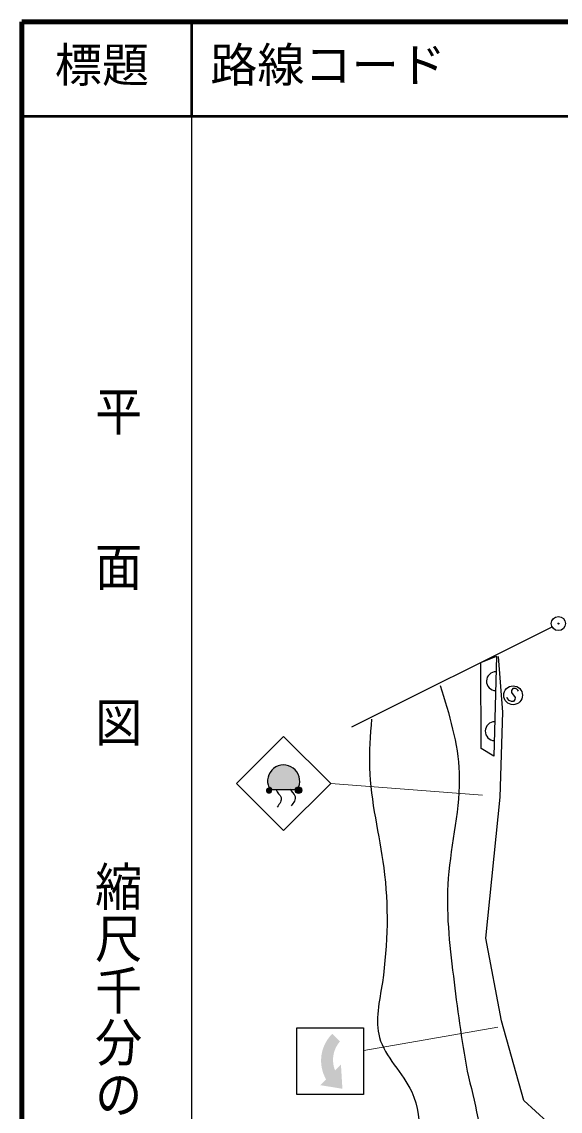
# Model space of a CAD drawing. Units: millimetres, scale not verified. Extents: x 40000 to 680000, y 20000 to 380000.
# Drawn here: x 40000 to 97132, y 264408 to 380000 of the extents above; entities that cross this region are included whole.
import ezdxf
from ezdxf.enums import TextEntityAlignment as Align

# ---------------------------------------------------------------- set-up
doc = ezdxf.new("R2010")
doc.units = ezdxf.units.MM
doc.header["$LTSCALE"] = 1000
for name, color, linetype, lineweight in [('M-BGD', 7, 'Continuous', 25), ('M-BMK-SRVR', 3, 'Continuous', 25), ('M-OTRS', 6, 'Continuous', 25), ('M-STR-HTXT', 7, 'Continuous', 13), ('M-STR-STR3', 7, 'Continuous', 25), ('M-STR-STRC', 7, 'Continuous', 25), ('M-TTL', 2, 'Continuous', 140), ('M-TTL-BAND', 7, 'Continuous', 25), ('M-TTL-LINE', 7, 'Continuous', 50)]:
    doc.layers.add(name, color=color, linetype=linetype, lineweight=lineweight)
doc.layers.add('M-TTL-TXT', color=7, linetype='Continuous')
doc.styles.add('@ＭＳ ゴシック', font='')
doc.styles.add('ＭＳ ゴシック', font='')
doc.styles.get('@ＭＳ ゴシック').set_extended_font_data('@MS Gothic')
doc.styles.get('ＭＳ ゴシック').set_extended_font_data('MS Gothic')

msp = doc.modelspace()

# ---------------------------------------------------------------- hatches: boundary and pattern name
at = {"layer": 'M-STR-STRC'}
for points in [[(66128, 299838), (66282, 300243), (66633, 300696), (67014, 300960), (67448, 301111), (67757, 301144), (68068, 301121), (68372, 301040), (68650, 300909), (68976, 300659), (69262, 300290), (69427, 299897), (69489, 299401), (69441, 299034), (69341, 298807), (69180, 298754), (69079, 298652), (69001, 298545), (69021, 298545), (66537, 298560), (66394, 298709), (66279, 298753), (66211, 298786), (66126, 299048), (66081, 299460)], [(66223, 298756), (66380, 298722), (66520, 298593), (66567, 298432), (66513, 298237), (66402, 298131), (66206, 298085), (66043, 298142), (65937, 298260), (65902, 298487), (65958, 298616), (66071, 298716)], [(69313, 298804), (69460, 298793), (69621, 298686), (69695, 298512), (69657, 298310), (69521, 298175), (69353, 298135), (69165, 298199), (69044, 298362), (69037, 298557), (69147, 298729)], [(72292, 267784), (71680, 267173), (74021, 266786), (73864, 269363), (73239, 268738), (73162, 268956), (73108, 269154), (73060, 269399), (73037, 269605), (73027, 269836), (73035, 270069), (73058, 270274), (73082, 270419), (73132, 270631), (73223, 270913), (73293, 271081), (73395, 271286), (73537, 271519), (73623, 271640), (73752, 271801), (72939, 272614), (72790, 272459), (72637, 272279), (72502, 272100), (72372, 271906), (72276, 271744), (72186, 271575), (72107, 271410), (72058, 271295), (72008, 271167), (71943, 270976), (71903, 270840), (71837, 270563), (71808, 270401), (71788, 270255), (71769, 270049), (71761, 269871), (71765, 269577), (71785, 269330), (71805, 269178), (71827, 269044), (71888, 268772), (71929, 268625), (71980, 268468), (72026, 268341), (72078, 268213), (72140, 268075), (72222, 267911)]]:
    msp.add_hatch(color=256, dxfattribs=at).paths.add_polyline_path(points)

# ---------------------------------------------------------------- linework, layer by layer
at = {"layer": 'M-BGD'}
msp.add_lwpolyline([(153395, 270533), (134252, 262664), (118745, 255629), (109095, 255456), (100691, 258759), (93258, 265561), (90907, 273980), (89237, 282786), (90755, 297739), (91047, 306746), (90600, 312641)], dxfattribs=at)
for points in [[(84407, 309593), (85349, 306508), (86292, 303423), (86411, 300302), (86551, 296613), (85542, 292873), (85257, 289128), (84993, 285661), (85351, 282189), (85803, 278744), (86177, 275369), (86665, 272022), (87267, 268669), (88006, 265366), (89045, 262106), (88634, 258649), (88364, 256386), (87473, 254039), (88178, 252045), (88450, 251277), (88960, 250560), (89469, 249844)], [(77119, 306012), (76979, 304289), (76838, 302566), (76891, 300851), (77001, 297287), (77944, 293759), (78409, 290224), (78936, 286224), (78852, 282215), (78258, 278078), (77947, 276074), (77464, 274030), (77954, 272233), (78532, 270181), (80434, 268464), (81370, 266464), (82776, 263459), (81997, 259816), (82267, 256428), (82524, 253213), (83724, 250228), (84924, 247243)]]:
    msp.add_open_spline(points, degree=3, knots=[0, 0, 0, 0, 1, 1, 1, 2, 2, 2, 3, 3, 3, 4, 4, 4, 5, 5, 5, 6, 6, 6, 7, 7, 7, 7], dxfattribs=at)
at = {"layer": 'M-BMK-SRVR'}
msp.add_circle((96938, 316151), 750, dxfattribs=at)
at = {"layer": 'M-OTRS'}
msp.add_line((75011, 305179), (96268, 315816), dxfattribs=at)
for radius in [50, 30, 2]:
    msp.add_circle((96938, 316151), radius, dxfattribs=at)
at = {"layer": 'M-STR-HTXT'}
for p, q in [((72780, 299177), (88892, 297942)), ((90523, 273313), (76294, 270859))]:
    msp.add_line(p, q, dxfattribs=at)
at = {"layer": 'M-STR-STR3'}
msp.add_line((90376, 312691), (90102, 302070), dxfattribs=at)
msp.add_lwpolyline([(90376, 312691), (90102, 302070), (88734, 302891), (88709, 312020)], close=True, dxfattribs=at)
msp.add_lwpolyline([(90102, 302070), (88734, 302891), (88709, 312020)], dxfattribs=at)
for centre in [(90308, 310036), (90171, 304725)]:
    msp.add_arc(centre, 1000, 88.52432, 268.52432, dxfattribs=at)
at = {"layer": 'M-STR-STRC'}
msp.add_line((66544, 298545), (69034, 298545), dxfattribs=at)
msp.add_lwpolyline([(92689, 308988), (92649, 309094), (92520, 309197), (92374, 309263), (92106, 309253), (91970, 309052), (91960, 308836), (92338, 308313), (92328, 308098), (92192, 307896), (91960, 307870), (91705, 307986), (91536, 308194), (91513, 308337)], dxfattribs=at)
for points in [[(67780, 294177), (72780, 299177), (67780, 304177), (62780, 299177)], [(69185, 273255), (76256, 273255), (76256, 266184), (69185, 266184)]]:
    msp.add_lwpolyline(points, close=True, dxfattribs=at)
for centre, radius in [((92132, 308538), 1000), ((69362, 298471), 336)]:
    msp.add_circle(centre, radius, dxfattribs=at)
for centre, radius, start, end in [((67785, 299440), 1705, 338.22269, 203.63336), ((66232, 298420), 336, 21.70246, 91.38535)]:
    msp.add_arc(centre, radius, start, end, dxfattribs=at)
for points in [[(66993, 298495), (67053, 298221), (67422, 297968), (67512, 297691), (67614, 297375), (67354, 297029), (67094, 296683)], [(68483, 298617), (68544, 298344), (68912, 298090), (69002, 297813), (69105, 297498), (68845, 297151), (68585, 296805)]]:
    msp.add_open_spline(points, degree=3, knots=[0, 0, 0, 0, 1, 1, 1, 2, 2, 2, 2], dxfattribs=at)
at = {"layer": 'M-TTL'}
for p, q in [((40000, 380000), (40000, 20000)), ((680000, 380000), (40000, 380000))]:
    msp.add_line(p, q, dxfattribs=at)
at = {"layer": 'M-TTL-BAND'}
msp.add_line((58000, 370000), (58000, 20000), dxfattribs=at)
at = {"layer": 'M-TTL-LINE'}
for p, q in [((58000, 380000), (58000, 370000)), ((40000, 370000), (680000, 370000))]:
    msp.add_line(p, q, dxfattribs=at)

# ---------------------------------------------------------------- texts
at = {"layer": 'M-TTL-BAND', "style": '@ＭＳ ゴシック', "width": 1.1}
for s, p in [('平\u3000\u3000面\u3000\u3000図', (47277, 341475)), ('縮尺千分の一', (47277, 291030))]:
    msp.add_text(s, height=3666, rotation=270, dxfattribs=at).set_placement(p, align=Align.BOTTOM_LEFT)
at = {"layer": 'M-TTL-TXT', "style": 'ＭＳ ゴシック'}
for s, p in [('標題', (43500, 372500)), ('路線コード', (60000, 372500))]:
    msp.add_text(s, height=3666, dxfattribs=at).set_placement(p, align=Align.BOTTOM_LEFT)

doc.saveas('drawing.dxf')
